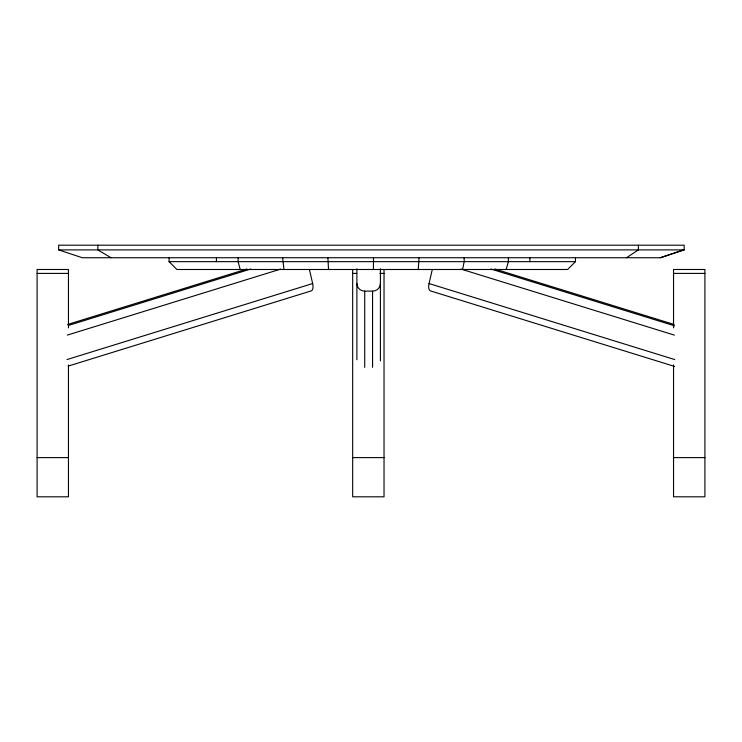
<?xml version="1.0" encoding="UTF-8"?>
<svg xmlns="http://www.w3.org/2000/svg" width="742" height="742" viewBox="0 0 742 742"><rect width="100%" height="100%" fill="white"/><g stroke="black" fill="none" stroke-linecap="round" stroke-linejoin="round"><path stroke-width="1.11" d="M373.411 269.494L373.514 257.734M418.238 269.494L419.072 257.734M462.609 269.494L464.158 261.657L464.158 257.734M674.608 366.427L431.204 291.124A7.837 3.784 -72.8 0 1 429.034 283.546L432.298 269.485M506.137 269.494L508.391 261.657L508.391 257.734M575.458 257.734L575.458 261.657L567.621 269.494L176.911 269.494L169.074 261.657L169.074 257.734M626.489 257.734L638.417 249.896L638.417 245.194M660.111 257.734L683.577 249.896M684.18 249.896L660.603 257.734L82.279 257.734L58.664 249.896L58.664 245.194L684.18 245.194L684.18 249.896L58.664 249.896M67.67 324.467L246.91 269.012M68.264 325.497L250.824 269.012M67.309 335.115L280.847 269.049M67.049 359.545L312.67 283.546L309.405 269.485M68.199 366.094L310.508 291.124A7.837 3.784 72.8 0 0 312.67 283.546M169.074 261.657L575.458 261.657M37.1 273.408L68.459 273.408M352.673 273.408L356.698 273.408M380.006 273.408L384.031 273.408M673.541 273.408L704.9 273.408M356.883 283.546A7.837 7.568 0 0 0 364.721 291.124L372.567 291.124A7.837 7.568 0 0 0 380.405 283.546M37.1 457.61L68.459 457.61M352.673 457.61L384.031 457.61M673.541 457.61L704.9 457.61M494.803 269.012L674.042 324.467M490.879 269.012L674.543 325.831M460.865 269.049L674.404 335.115M429.034 283.546L674.663 359.545M111.003 257.734L97.833 249.896L97.833 245.194M240.176 269.494L238.117 261.657L238.117 257.734M283.982 269.494L282.637 257.734M328.52 269.494L327.899 257.734M673.541 327.853L673.541 269.485L704.9 269.485L704.9 496.806L673.541 496.806L673.541 364.934M529.881 257.734L529.881 261.657M384.031 269.485L384.031 496.806L352.673 496.806L352.673 269.485M380.405 268.78L380.405 360.918M372.567 291.124L372.567 367.327M364.721 291.124L364.721 367.327M356.883 268.78L356.883 359.759M216.432 257.734L216.432 261.657M68.459 327.853L68.459 269.485L37.1 269.485L37.1 496.806L68.459 496.806L68.459 364.934"/></g></svg>
